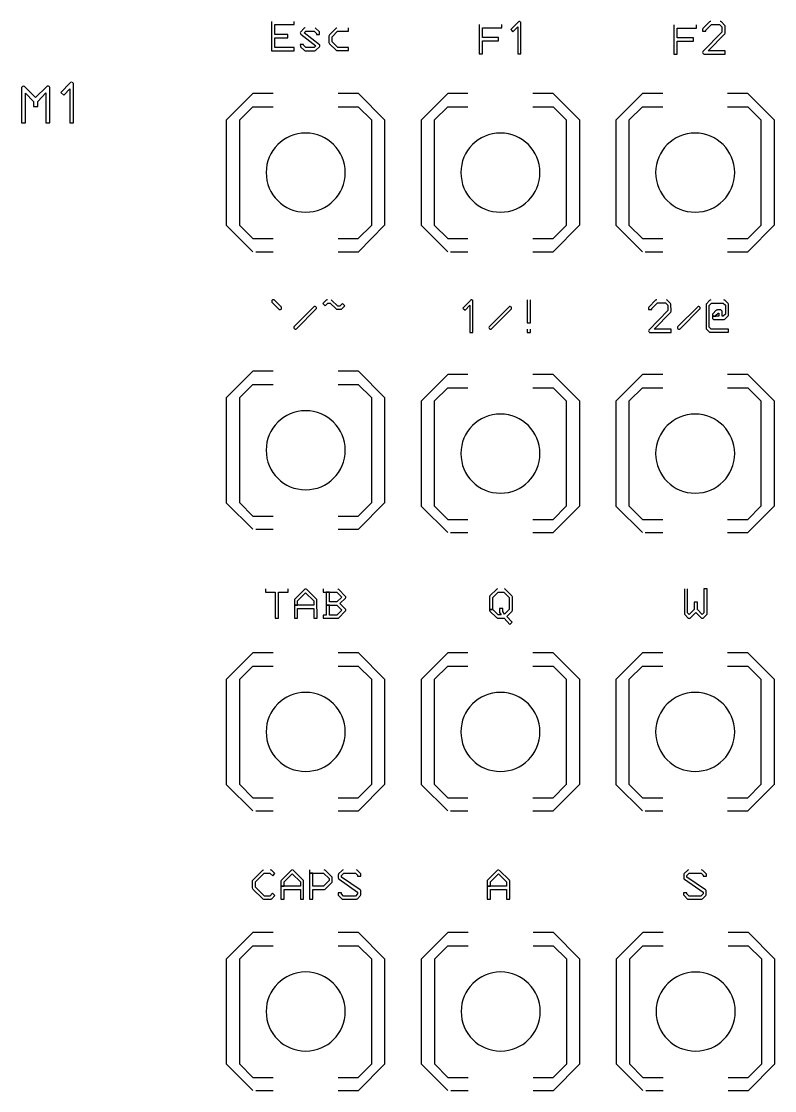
# Model space of a CAD drawing. Extents: x -0.05 to 4.6, y -0.5 to 2.47.
# Drawn here: x -0.055 to 1.072, y 0.873 to 2.472 of the extents above; entities that cross this region are included whole.
import ezdxf

# ---------------------------------------------------------------- set-up
doc = ezdxf.new("R2010")
doc.units = 0
doc.layers.add('gto', color=1, linetype='CONTINUOUS')

msp = doc.modelspace()

# ---------------------------------------------------------------- linework, layer by layer
at = {"layer": 'gto', "color": 1}
for points in [[(0.31956, 2.4716), (0.31956, 2.4277), (0.35336, 2.4277), (0.35336, 2.4325), (0.32446, 2.4325), (0.32446, 2.4472), (0.34366, 2.4472), (0.34366, 2.4521), (0.32446, 2.4521), (0.32446, 2.4667), (0.35336, 2.4667), (0.35336, 2.4716)], [(0.36966, 2.4619), (0.36918, 2.46186), (0.36834, 2.46146), (0.362819, 2.4557), (0.36258, 2.45526), (0.36246, 2.4543), (0.36278, 2.45326), (0.36336, 2.4525), (0.38566, 2.4349), (0.38326, 2.4325), (0.37076, 2.4325), (0.36726, 2.436), (0.36726, 2.4372), (0.36246, 2.4372), (0.3625, 2.43448), (0.36286, 2.43358), (0.36316, 2.4332), (0.36806, 2.4284), (0.36888, 2.42788), (0.36976, 2.4277), (0.384159, 2.4277), (0.38508, 2.42788), (0.38586, 2.4284), (0.39122, 2.43378), (0.39162, 2.43468), (0.391599, 2.43574), (0.39144, 2.4362), (0.39116, 2.43664), (0.368459, 2.4547), (0.37076, 2.4571), (0.38306, 2.4571), (0.38656, 2.4535), (0.38656, 2.452), (0.39136, 2.452), (0.39132, 2.45506), (0.39098, 2.4559), (0.39066, 2.4563), (0.3853, 2.46146), (0.3845, 2.46186)], [(0.41726, 2.4618), (0.41642, 2.46164), (0.416019, 2.46142), (0.40606, 2.4514), (0.40546, 2.45064), (0.40526, 2.4497), (0.40526, 2.4399), (0.40546, 2.43898), (0.40606, 2.4382), (0.41586, 2.4285), (0.41658, 2.42806), (0.41756, 2.4279), (0.43446, 2.4279), (0.43446, 2.4325), (0.418459, 2.4325), (0.41006, 2.4408), (0.41006, 2.4487), (0.41826, 2.4571), (0.43446, 2.4571), (0.43446, 2.4618)], [(0.62992, 2.4667), (0.62992, 2.4229), (0.63482, 2.4229), (0.63482, 2.4424), (0.65892, 2.4424), (0.65892, 2.4473), (0.63482, 2.4473), (0.63482, 2.4619), (0.66372, 2.4619), (0.66372, 2.4667)], [(0.68972, 2.4716), (0.68932, 2.47156), (0.68852, 2.47116), (0.67702, 2.4593), (0.68042, 2.4562), (0.68752, 2.4635), (0.68752, 2.4229), (0.69212, 2.4229), (0.69212, 2.4692), (0.692039, 2.4699), (0.69174, 2.47048), (0.69128, 2.47096), (0.69034, 2.47144)], [(0.92112, 2.4665), (0.92112, 2.4227), (0.92592, 2.4227), (0.92592, 2.4422), (0.95012, 2.4422), (0.95012, 2.4471), (0.92592, 2.4471), (0.92592, 2.4617), (0.95492, 2.4617), (0.95492, 2.4665)], [(0.97602, 2.4716), (0.97514, 2.47144), (0.97432, 2.4709), (0.96438, 2.46074), (0.96412, 2.46034), (0.96392, 2.4594), (0.96392, 2.4569), (0.96872, 2.4569), (0.96872, 2.4585), (0.97712, 2.4668), (0.98922, 2.4668), (0.99272, 2.4633), (0.99272, 2.4553), (0.96438, 2.42644), (0.96412, 2.42604), (0.96392, 2.4251), (0.96412, 2.42418), (0.96472, 2.4234), (0.96548, 2.42288), (0.96632, 2.4227), (0.99752, 2.4227), (0.99752, 2.4275), (0.97222, 2.4275), (0.99708, 2.45298), (0.99748, 2.45382), (0.99748, 2.46478), (0.99708, 2.46564), (0.991919, 2.4709), (0.9911, 2.47144), (0.99022, 2.4716)], [(-0.05158, 2.37474), (-0.0521, 2.37466), (-0.05268, 2.37444), (-0.05352, 2.37396), (-0.0541, 2.37334), (-0.05446, 2.37256), (-0.05458, 2.37164), (-0.05458, 2.31994), (-0.04858, 2.31994), (-0.04858, 2.36444), (-0.03628, 2.35204), (-0.03628, 2.34444), (-0.030179, 2.34444), (-0.030179, 2.35204), (-0.01798, 2.36464), (-0.01798, 2.31994), (-0.01198, 2.31994), (-0.01198, 2.37184), (-0.0121, 2.3728), (-0.01246, 2.37362), (-0.01306, 2.37426), (-0.013879, 2.37474), (-0.0156, 2.37468), (-0.01616, 2.37454), (-0.01666, 2.37428), (-0.01708, 2.37394), (-0.03338, 2.35764), (-0.04948, 2.37374), (-0.05, 2.37418), (-0.0505, 2.37448), (-0.05104, 2.37468)], [(0.02052, 2.38084), (0.020019, 2.38078), (0.01902, 2.38028), (0.01852, 2.37984), (0.00462, 2.36544), (0.00882, 2.36154), (0.01772, 2.37074), (0.01772, 2.31994), (0.02342, 2.31994), (0.02342, 2.37784), (0.0233, 2.37868), (0.02296, 2.37938), (0.0224, 2.37998), (0.02124, 2.38062)], [(0.252314, 2.186384), (0.252314, 2.324284), (0.291714, 2.363584)], [(0.321944, 2.363584), (0.291714, 2.363584)], [(0.449214, 2.363584), (0.418885, 2.363584)], [(0.449214, 2.363584), (0.488514, 2.324284), (0.488514, 2.166784), (0.449214, 2.127384)], [(0.543467, 2.186384), (0.543467, 2.324284), (0.582866, 2.363584)], [(0.613096, 2.363584), (0.582866, 2.363584)], [(0.740366, 2.363584), (0.710037, 2.363584)], [(0.740366, 2.363584), (0.779666, 2.324284), (0.779666, 2.166784), (0.740366, 2.127384)], [(0.834623, 2.186384), (0.834623, 2.324284), (0.874023, 2.363584)], [(0.904254, 2.363584), (0.874023, 2.363584)], [(1.031523, 2.363584), (1.001193, 2.363584)], [(1.031523, 2.363584), (1.070824, 2.324284), (1.070824, 2.166784), (1.031523, 2.127384)], [(0.271989, 2.166744), (0.271989, 2.324224), (0.291674, 2.343909)], [(0.291674, 2.343909), (0.321944, 2.343909)], [(0.418885, 2.343909), (0.449155, 2.343909)], [(0.449155, 2.343909), (0.46884, 2.324224), (0.46884, 2.166744), (0.449155, 2.147059)], [(0.563141, 2.166744), (0.563141, 2.324224), (0.582826, 2.343909)], [(0.582826, 2.343909), (0.613096, 2.343909)], [(0.710037, 2.343909), (0.740306, 2.343909)], [(0.740306, 2.343909), (0.759992, 2.324224), (0.759992, 2.166744), (0.740306, 2.147059)], [(0.854299, 2.166744), (0.854299, 2.324224), (0.873984, 2.343909)], [(0.873984, 2.343909), (0.904254, 2.343909)], [(1.001193, 2.343909), (1.031463, 2.343909)], [(1.031463, 2.343909), (1.051148, 2.324224), (1.051148, 2.166744), (1.031463, 2.147059)], [(0.291714, 2.127384), (0.252314, 2.166684), (0.252314, 2.186384)], [(0.582866, 2.127384), (0.543467, 2.166684), (0.543467, 2.186384)], [(0.874023, 2.127384), (0.834623, 2.166684), (0.834623, 2.186384)], [(0.291674, 2.147059), (0.271989, 2.166744)], [(0.582826, 2.147059), (0.563141, 2.166744)], [(0.873984, 2.147059), (0.854299, 2.166744)], [(0.291674, 2.147059), (0.321944, 2.147059)], [(0.418885, 2.147059), (0.449155, 2.147059)], [(0.582826, 2.147059), (0.613096, 2.147059)], [(0.710037, 2.147059), (0.740306, 2.147059)], [(0.873984, 2.147059), (0.904254, 2.147059)], [(1.001193, 2.147059), (1.031463, 2.147059)], [(0.295914, 2.127384), (0.321944, 2.127384)], [(0.418885, 2.127384), (0.449214, 2.127384)], [(0.587066, 2.127384), (0.613096, 2.127384)], [(0.710037, 2.127384), (0.740366, 2.127384)], [(0.878224, 2.127384), (0.904254, 2.127384)], [(1.001193, 2.127384), (1.031523, 2.127384)], [(0.32206, 2.05554), (0.321079, 2.05538), (0.32036, 2.05494), (0.31984, 2.05422), (0.3197, 2.05376), (0.3197, 2.05272), (0.32006, 2.05186), (0.33036, 2.04154), (0.331079, 2.04108), (0.33206, 2.04094), (0.33304, 2.04108), (0.33376, 2.04154), (0.33408, 2.041879), (0.33442, 2.04278), (0.33442, 2.04382), (0.33408, 2.04462), (0.32344, 2.0552), (0.32258, 2.0555)], [(0.40286, 2.05544), (0.40196, 2.05524), (0.40132, 2.05488), (0.39636, 2.04994), (0.39966, 2.04654), (0.40376, 2.05064), (0.40706, 2.05064), (0.415959, 2.041759), (0.41656, 2.041339), (0.41706, 2.04124), (0.42316, 2.041279), (0.42366, 2.04144), (0.42404, 2.04166), (0.42886, 2.04654), (0.42556, 2.04984), (0.421659, 2.04604), (0.418459, 2.04604), (0.4093, 2.05504), (0.4085, 2.0554)], [(0.61828, 2.05544), (0.61748, 2.05524), (0.61668, 2.05464), (0.60558, 2.04314), (0.60888, 2.04004), (0.61608, 2.04734), (0.61608, 2.00674), (0.62058, 2.00674), (0.62058, 2.05304), (0.6205, 2.0537), (0.62024, 2.054259), (0.6198, 2.05474), (0.61886, 2.05526)], [(0.70148, 2.05554), (0.70148, 2.02124), (0.70638, 2.02124), (0.70638, 2.05554)], [(0.8953, 2.05554), (0.89482, 2.0555), (0.89398, 2.05514), (0.8936, 2.05484), (0.8839, 2.04504), (0.883379, 2.044259), (0.883199, 2.04334), (0.883199, 2.04084), (0.888, 2.04084), (0.888, 2.04244), (0.8963, 2.05074), (0.9085, 2.05074), (0.9119, 2.04724), (0.9119, 2.03924), (0.8839, 2.01074), (0.883379, 2.00996), (0.883199, 2.00904), (0.883379, 2.0081), (0.8839, 2.00734), (0.88468, 2.0068), (0.8856, 2.006639), (0.9167, 2.006639), (0.9167, 2.01144), (0.8914, 2.01144), (0.91632, 2.0369), (0.91654, 2.0373), (0.9167, 2.03824), (0.91666, 2.04872), (0.91654, 2.04916), (0.916, 2.04994), (0.91074, 2.05514), (0.90988, 2.0555)], [(0.9762, 2.05524), (0.9752, 2.05504), (0.9744, 2.05444), (0.969599, 2.04964), (0.96916, 2.04894), (0.969, 2.04804), (0.96904, 2.01312), (0.96934, 2.01226), (0.97438, 2.00722), (0.9748, 2.007), (0.9758, 2.00684), (1.0025, 2.00684), (1.0025, 2.011639), (0.9767, 2.011639), (0.9738, 2.01464), (0.9738, 2.04704), (0.977099, 2.05044), (0.9948, 2.05044), (0.998, 2.04724), (0.998, 2.03404), (0.9949, 2.03084), (0.993, 2.03084), (0.99296, 2.0385), (0.99284, 2.03894), (0.9923, 2.03964), (0.99154, 2.04016), (0.99108, 2.0403), (0.986, 2.04034), (0.98496, 2.04018), (0.984539, 2.04), (0.9842, 2.03974), (0.9791, 2.0345), (0.97888, 2.034139), (0.9787, 2.03324), (0.9787, 2.03084), (0.9835, 2.03084), (0.9835, 2.03224), (0.987, 2.03564), (0.988199, 2.03564), (0.988199, 2.03094), (0.9835, 2.03084), (0.9787, 2.03084), (0.9787, 2.02844), (0.97888, 2.02758), (0.9794, 2.02684), (0.98024, 2.02624), (0.98066, 2.02608), (0.99638, 2.02608), (0.99724, 2.02648), (1.0022, 2.031339), (1.00266, 2.0321), (1.0028, 2.03304), (1.00276, 2.04866), (1.00266, 2.0491), (1.0022, 2.04984), (0.99714, 2.05478), (0.99674, 2.05504), (0.9958, 2.05524)], [(0.38436, 2.04554), (0.38384, 2.0455), (0.38338, 2.04536), (0.38266, 2.04484), (0.353459, 2.01564), (0.352939, 2.01486), (0.3528, 2.01442), (0.3528, 2.01346), (0.35316, 2.0126), (0.35384, 2.01192), (0.35468, 2.011579), (0.3556, 2.011579), (0.35646, 2.01192), (0.35686, 2.01224), (0.38638, 2.0418), (0.386719, 2.04266), (0.386719, 2.04366), (0.38638, 2.0445), (0.38566, 2.04514), (0.384799, 2.0455)], [(0.67608, 2.04554), (0.67558, 2.0455), (0.67514, 2.04536), (0.67478, 2.04514), (0.64528, 2.01564), (0.64468, 2.0148), (0.644479, 2.01394), (0.64468, 2.013), (0.64528, 2.01224), (0.645639, 2.01192), (0.64644, 2.011579), (0.64736, 2.011579), (0.6478, 2.011699), (0.64822, 2.01192), (0.6781, 2.041759), (0.678439, 2.04262), (0.678439, 2.04366), (0.6781, 2.0445), (0.67742, 2.04514), (0.67656, 2.0455)], [(0.958, 2.04544), (0.95748, 2.0454), (0.95664, 2.04504), (0.927099, 2.01554), (0.92658, 2.01476), (0.9264, 2.013839), (0.92658, 2.0129), (0.927099, 2.01214), (0.92788, 2.0116), (0.9288, 2.01144), (0.92974, 2.0116), (0.93014, 2.011819), (0.96002, 2.041699), (0.96024, 2.0421), (0.9604, 2.04304), (0.96024, 2.044), (0.96002, 2.0444), (0.95934, 2.04504), (0.95848, 2.0454)], [(0.70148, 2.011639), (0.70148, 2.00674), (0.70648, 2.00674), (0.70648, 2.011639)], [(0.252312, 1.771384), (0.252312, 1.909284), (0.291712, 1.948584)], [(0.321943, 1.948584), (0.291712, 1.948584)], [(0.449212, 1.948584), (0.418882, 1.948584)], [(0.449212, 1.948584), (0.488512, 1.909284), (0.488512, 1.751784), (0.449212, 1.712384)], [(0.543464, 1.766384), (0.543464, 1.904284), (0.582865, 1.943584)], [(0.613094, 1.943584), (0.582865, 1.943584)], [(0.740365, 1.943584), (0.710034, 1.943584)], [(0.740365, 1.943584), (0.779664, 1.904284), (0.779664, 1.746784), (0.740365, 1.707384)], [(0.834623, 1.766384), (0.834623, 1.904284), (0.874023, 1.943584)], [(0.904254, 1.943584), (0.874023, 1.943584)], [(1.031523, 1.943584), (1.001193, 1.943584)], [(1.031523, 1.943584), (1.070824, 1.904284), (1.070824, 1.746784), (1.031523, 1.707384)], [(0.271988, 1.751744), (0.271988, 1.909224), (0.291673, 1.928909)], [(0.291673, 1.928909), (0.321943, 1.928909)], [(0.418882, 1.928909), (0.449152, 1.928909)], [(0.449152, 1.928909), (0.468837, 1.909224), (0.468837, 1.751744), (0.449152, 1.732059)], [(0.563139, 1.746744), (0.563139, 1.904224), (0.582824, 1.923909)], [(0.582824, 1.923909), (0.613094, 1.923909)], [(0.710034, 1.923909), (0.740304, 1.923909)], [(0.740304, 1.923909), (0.759989, 1.904224), (0.759989, 1.746744), (0.740304, 1.727059)], [(0.854299, 1.746744), (0.854299, 1.904224), (0.873984, 1.923909)], [(0.873984, 1.923909), (0.904254, 1.923909)], [(1.001193, 1.923909), (1.031463, 1.923909)], [(1.031463, 1.923909), (1.051148, 1.904224), (1.051148, 1.746744), (1.031463, 1.727059)], [(0.291712, 1.712384), (0.252312, 1.751684), (0.252312, 1.771384)], [(0.582865, 1.707384), (0.543464, 1.746684), (0.543464, 1.766384)], [(0.874023, 1.707384), (0.834623, 1.746684), (0.834623, 1.766384)], [(0.291673, 1.732059), (0.271988, 1.751744)], [(0.582824, 1.727059), (0.563139, 1.746744)], [(0.873984, 1.727059), (0.854299, 1.746744)], [(0.291673, 1.732059), (0.321943, 1.732059)], [(0.418882, 1.732059), (0.449152, 1.732059)], [(0.582824, 1.727059), (0.613094, 1.727059)], [(0.710034, 1.727059), (0.740304, 1.727059)], [(0.873984, 1.727059), (0.904254, 1.727059)], [(1.001193, 1.727059), (1.031463, 1.727059)], [(0.295913, 1.712384), (0.321943, 1.712384)], [(0.418882, 1.712384), (0.449212, 1.712384)], [(0.587065, 1.707384), (0.613094, 1.707384)], [(0.710034, 1.707384), (0.740365, 1.707384)], [(0.878224, 1.707384), (0.904254, 1.707384)], [(1.001193, 1.707384), (1.031523, 1.707384)], [(0.31042, 1.62322), (0.31042, 1.61842), (0.32502, 1.61842), (0.32502, 1.57942), (0.32992, 1.57942), (0.32992, 1.61842), (0.34452, 1.61842), (0.34452, 1.62322)], [(0.370319, 1.62322), (0.36942, 1.62304), (0.36872, 1.62252), (0.35396, 1.60764), (0.35356, 1.60684), (0.353519, 1.59892), (0.35832, 1.59892), (0.35832, 1.60542), (0.370319, 1.61752), (0.38262, 1.60532), (0.38262, 1.59892), (0.353519, 1.59892), (0.353519, 1.57942), (0.35832, 1.57942), (0.35832, 1.594019), (0.38262, 1.594019), (0.38262, 1.57942), (0.38742, 1.57942), (0.38738, 1.6068), (0.38702, 1.60764), (0.386719, 1.60802), (0.37212, 1.62252), (0.37132, 1.62304)], [(0.39642, 1.62322), (0.39642, 1.61852), (0.41722, 1.61852), (0.42452, 1.61102), (0.41712, 1.60382), (0.40622, 1.60382), (0.40622, 1.61852), (0.40132, 1.61852), (0.40132, 1.59892), (0.41712, 1.59892), (0.42452, 1.59172), (0.41712, 1.58422), (0.40622, 1.58422), (0.40622, 1.59892), (0.40132, 1.59892), (0.40132, 1.58422), (0.39642, 1.58422), (0.39642, 1.57942), (0.4186, 1.57946), (0.41904, 1.57958), (0.41946, 1.5798), (0.42988, 1.59048), (0.43028, 1.59138), (0.43028, 1.59234), (0.42988, 1.59314), (0.42152, 1.60142), (0.42988, 1.60958), (0.43028, 1.61048), (0.43028, 1.61148), (0.43014, 1.61192), (0.42962, 1.61262), (0.42002, 1.62262), (0.41914, 1.62306), (0.41832, 1.62322)], [(0.65746, 1.62322), (0.6565, 1.62306), (0.6561, 1.62288), (0.64586, 1.61274), (0.645639, 1.61232), (0.64546, 1.61132), (0.64546, 1.59262), (0.65028, 1.59262), (0.65028, 1.61042), (0.65846, 1.61852), (0.66666, 1.61852), (0.674659, 1.61022), (0.674659, 1.59252), (0.66766, 1.58542), (0.66506, 1.58952), (0.66506, 1.594019), (0.66028, 1.594019), (0.6603, 1.58852), (0.6605, 1.58792), (0.66266, 1.58442), (0.65846, 1.58442), (0.65028, 1.59262), (0.64546, 1.59262), (0.64552, 1.59112), (0.645639, 1.59068), (0.64586, 1.59028), (0.65586, 1.58042), (0.65662, 1.57982), (0.657039, 1.57966), (0.66706, 1.57962), (0.67568, 1.57022), (0.67916, 1.57342), (0.67106, 1.58212), (0.67908, 1.59018), (0.6793, 1.59058), (0.679479, 1.591519), (0.679479, 1.61122), (0.6793, 1.61206), (0.67876, 1.61282), (0.66936, 1.62262), (0.6686, 1.62306), (0.66766, 1.62322)], [(0.93666, 1.62322), (0.93666, 1.586519), (0.93684, 1.58564), (0.93738, 1.58482), (0.94254, 1.5797), (0.94294, 1.57948), (0.94386, 1.579319), (0.9448, 1.57948), (0.9452, 1.5797), (0.95356, 1.58802), (0.96208, 1.57976), (0.96292, 1.57936), (0.96378, 1.57936), (0.96462, 1.5797), (0.96506, 1.58002), (0.97028, 1.58518), (0.9705, 1.58558), (0.97068, 1.586519), (0.97068, 1.62322), (0.96586, 1.62322), (0.96586, 1.58762), (0.96336, 1.58522), (0.95606, 1.59242), (0.95606, 1.60362), (0.95126, 1.60362), (0.95126, 1.59252), (0.94386, 1.58522), (0.94136, 1.58752), (0.94136, 1.62322)], [(0.252314, 1.350381), (0.252314, 1.488281), (0.291714, 1.527581)], [(0.321944, 1.527581), (0.291714, 1.527581)], [(0.449214, 1.527581), (0.418885, 1.527581)], [(0.449214, 1.527581), (0.488514, 1.488281), (0.488514, 1.330781), (0.449214, 1.291381)], [(0.543468, 1.350381), (0.543468, 1.488281), (0.582869, 1.527581)], [(0.613099, 1.527581), (0.582869, 1.527581)], [(0.740369, 1.527581), (0.710038, 1.527581)], [(0.740369, 1.527581), (0.779668, 1.488282), (0.779668, 1.330781), (0.740369, 1.291381)], [(0.834623, 1.350381), (0.834623, 1.488281), (0.874022, 1.527581)], [(0.904252, 1.527581), (0.874022, 1.527581)], [(1.031523, 1.527581), (1.001192, 1.527581)], [(1.031523, 1.527581), (1.070823, 1.488282), (1.070823, 1.330781), (1.031522, 1.291381)], [(0.271989, 1.33074), (0.271989, 1.488222), (0.291673, 1.507906)], [(0.291673, 1.507906), (0.321945, 1.507906)], [(0.418883, 1.507906), (0.449155, 1.507906)], [(0.449155, 1.507906), (0.46884, 1.488222), (0.46884, 1.33074), (0.449155, 1.311056)], [(0.563144, 1.330741), (0.563144, 1.488222), (0.582829, 1.507907)], [(0.582829, 1.507907), (0.613099, 1.507906)], [(0.710038, 1.507907), (0.740309, 1.507906)], [(0.740309, 1.507906), (0.759993, 1.488222), (0.759994, 1.330741), (0.740309, 1.311056)], [(0.854299, 1.330741), (0.854297, 1.488222), (0.873982, 1.507907)], [(0.873982, 1.507907), (0.904254, 1.507906)], [(1.001192, 1.507907), (1.031463, 1.507906)], [(1.031463, 1.507906), (1.051147, 1.488222), (1.051148, 1.330741), (1.031463, 1.311056)], [(0.291714, 1.291381), (0.252314, 1.330681), (0.252314, 1.350381)], [(0.582869, 1.291381), (0.543468, 1.330681), (0.543468, 1.350381)], [(0.874022, 1.291381), (0.834623, 1.330681), (0.834623, 1.350381)], [(0.291673, 1.311056), (0.271989, 1.33074)], [(0.582829, 1.311057), (0.563144, 1.330741)], [(0.873982, 1.311057), (0.854299, 1.330741)], [(0.291673, 1.311056), (0.321945, 1.311056)], [(0.418883, 1.311056), (0.449155, 1.311056)], [(0.582829, 1.311057), (0.613099, 1.311056)], [(0.710038, 1.311057), (0.740309, 1.311056)], [(0.873982, 1.311057), (0.904254, 1.311056)], [(1.001192, 1.311057), (1.031463, 1.311056)], [(0.295914, 1.291381), (0.321944, 1.291381)], [(0.418885, 1.291381), (0.449214, 1.291381)], [(0.587069, 1.291381), (0.613099, 1.291381)], [(0.710038, 1.291381), (0.740369, 1.291381)], [(0.878224, 1.291381), (0.904254, 1.291381)], [(1.001193, 1.291381), (1.031522, 1.291381)], [(0.30766, 1.20322), (0.3067, 1.20306), (0.30596, 1.20262), (0.29126, 1.18802), (0.29082, 1.1873), (0.2907, 1.18688), (0.29068, 1.17632), (0.29084, 1.17538), (0.29136, 1.17462), (0.30646, 1.15986), (0.30726, 1.15946), (0.31786, 1.15942), (0.31882, 1.15958), (0.31926, 1.1598), (0.31966, 1.16012), (0.32448, 1.16522), (0.320959, 1.16862), (0.31686, 1.16422), (0.30868, 1.16422), (0.29546, 1.17732), (0.29546, 1.18542), (0.30856, 1.19852), (0.31686, 1.19852), (0.32118, 1.19442), (0.32448, 1.19782), (0.31956, 1.20272), (0.31884, 1.20308), (0.31786, 1.20322)], [(0.35028, 1.20322), (0.34936, 1.20304), (0.34868, 1.20252), (0.33426, 1.18802), (0.33374, 1.18726), (0.33356, 1.18642), (0.33356, 1.17892), (0.33836, 1.17892), (0.33836, 1.18542), (0.35036, 1.19752), (0.36256, 1.18532), (0.36256, 1.17892), (0.33356, 1.17892), (0.33356, 1.15942), (0.33828, 1.15942), (0.33828, 1.17402), (0.36256, 1.17402), (0.36256, 1.15942), (0.36738, 1.15942), (0.36734, 1.1868), (0.36704, 1.18764), (0.36676, 1.18802), (0.3517, 1.20282), (0.35126, 1.20304)], [(0.37618, 1.20322), (0.37618, 1.19842), (0.39726, 1.19842), (0.40546, 1.19042), (0.40546, 1.18732), (0.39716, 1.17892), (0.38118, 1.17892), (0.38118, 1.19842), (0.37618, 1.19842), (0.37618, 1.15932), (0.38118, 1.15932), (0.38118, 1.17402), (0.398579, 1.17406), (0.39942, 1.17446), (0.39988, 1.17482), (0.40984, 1.18504), (0.41014, 1.1859), (0.41016, 1.19152), (0.41, 1.19236), (0.40948, 1.19312), (0.39988, 1.20262), (0.39914, 1.20306), (0.39818, 1.20322)], [(0.42658, 1.20322), (0.42564, 1.20306), (0.42488, 1.20262), (0.41972, 1.19734), (0.41932, 1.1965), (0.41926, 1.19602), (0.41926, 1.19122), (0.41934, 1.19064), (0.41954, 1.19012), (0.41988, 1.18964), (0.42036, 1.18922), (0.44818, 1.17022), (0.44818, 1.16772), (0.44496, 1.16422), (0.42726, 1.16422), (0.42386, 1.16762), (0.42386, 1.16912), (0.41908, 1.16912), (0.41912, 1.16612), (0.41924, 1.16568), (0.41976, 1.1649), (0.42504, 1.1597), (0.425439, 1.15948), (0.42636, 1.15932), (0.44648, 1.15936), (0.44732, 1.15982), (0.44778, 1.16022), (0.45238, 1.16522), (0.452819, 1.16602), (0.452939, 1.1664), (0.45296, 1.17152), (0.4529, 1.17212), (0.45272, 1.17266), (0.4524, 1.17312), (0.45198, 1.17352), (0.42408, 1.19252), (0.42408, 1.19512), (0.42756, 1.19852), (0.44516, 1.19852), (0.44818, 1.19532), (0.44818, 1.19372), (0.45318, 1.19372), (0.45318, 1.19632), (0.453, 1.19718), (0.45246, 1.19802), (0.44744, 1.20288), (0.44658, 1.20318)], [(0.65856, 1.20322), (0.65766, 1.20304), (0.656979, 1.20252), (0.64256, 1.18802), (0.642039, 1.18726), (0.64186, 1.18642), (0.64186, 1.17892), (0.64666, 1.17892), (0.64666, 1.18542), (0.65868, 1.19752), (0.67086, 1.18532), (0.67086, 1.17892), (0.64186, 1.17892), (0.64186, 1.15942), (0.64658, 1.15942), (0.64658, 1.17402), (0.67086, 1.17402), (0.67086, 1.15942), (0.67568, 1.15942), (0.675639, 1.1868), (0.67534, 1.18764), (0.67506, 1.18802), (0.66, 1.20282), (0.65956, 1.20304)], [(0.94296, 1.20322), (0.942039, 1.20306), (0.94126, 1.20262), (0.93636, 1.19772), (0.93584, 1.19694), (0.935699, 1.1965), (0.93566, 1.19122), (0.93572, 1.19064), (0.935939, 1.19012), (0.93628, 1.18964), (0.93676, 1.18922), (0.96456, 1.17022), (0.96456, 1.16772), (0.96136, 1.16422), (0.94366, 1.16422), (0.94026, 1.16762), (0.94026, 1.16912), (0.93546, 1.16912), (0.9355, 1.16612), (0.93586, 1.16528), (0.93616, 1.1649), (0.94142, 1.1597), (0.94184, 1.15948), (0.94276, 1.15932), (0.9628, 1.15936), (0.96372, 1.15982), (0.96876, 1.16522), (0.96922, 1.16602), (0.96936, 1.16682), (0.96936, 1.17152), (0.9693, 1.17212), (0.96912, 1.17266), (0.9688, 1.17312), (0.96836, 1.17352), (0.94046, 1.19252), (0.94046, 1.19512), (0.94396, 1.19852), (0.96156, 1.19852), (0.96456, 1.19532), (0.96456, 1.19372), (0.96956, 1.19372), (0.96952, 1.19676), (0.96912, 1.1976), (0.96416, 1.20262), (0.963439, 1.20306), (0.96246, 1.20322)], [(0.252313, 0.932382), (0.252313, 1.070282), (0.291714, 1.109582)], [(0.321943, 1.109582), (0.291714, 1.109582)], [(0.449214, 1.109582), (0.418883, 1.109582)], [(0.449214, 1.109582), (0.488513, 1.070282), (0.488513, 0.912782), (0.449214, 0.873382)], [(0.54385, 0.932382), (0.54385, 1.070282), (0.583251, 1.109582)], [(0.613481, 1.109582), (0.583251, 1.109582)], [(0.740752, 1.109582), (0.71042, 1.109582)], [(0.740752, 1.109582), (0.78005, 1.070283), (0.78005, 0.912782), (0.740751, 0.873382)], [(0.835387, 0.932382), (0.835387, 1.070282), (0.874787, 1.109582)], [(0.905018, 1.109582), (0.874787, 1.109582)], [(1.032289, 1.109582), (1.001957, 1.109582)], [(1.032289, 1.109582), (1.071588, 1.070283), (1.071588, 0.912782), (1.032287, 0.873382)], [(0.271988, 0.912741), (0.271988, 1.070223), (0.291673, 1.089907)], [(0.291673, 1.089907), (0.321944, 1.089907)], [(0.418882, 1.089907), (0.449155, 1.089907)], [(0.449155, 1.089907), (0.468838, 1.070223), (0.468838, 0.912741), (0.449155, 0.893057)], [(0.563526, 0.912742), (0.563526, 1.070223), (0.583211, 1.089908)], [(0.583211, 1.089908), (0.613481, 1.089907)], [(0.71042, 1.089908), (0.740691, 1.089907)], [(0.740691, 1.089907), (0.760375, 1.070223), (0.760376, 0.912742), (0.740691, 0.893057)], [(0.855064, 0.912742), (0.855063, 1.070223), (0.874747, 1.089908)], [(0.874747, 1.089908), (0.905019, 1.089907)], [(1.001957, 1.089908), (1.032228, 1.089907)], [(1.032228, 1.089907), (1.051912, 1.070223), (1.051913, 0.912742), (1.032228, 0.893057)], [(0.291714, 0.873382), (0.252313, 0.912681), (0.252313, 0.932382)], [(0.583251, 0.873382), (0.54385, 0.912681), (0.54385, 0.932382)], [(0.874787, 0.873382), (0.835387, 0.912681), (0.835387, 0.932382)], [(0.291673, 0.893057), (0.271988, 0.912741)], [(0.583211, 0.893058), (0.563526, 0.912742)], [(0.874747, 0.893058), (0.855064, 0.912742)], [(0.291673, 0.893057), (0.321944, 0.893057)], [(0.418882, 0.893057), (0.449155, 0.893057)], [(0.583211, 0.893058), (0.613481, 0.893057)], [(0.71042, 0.893058), (0.740691, 0.893057)], [(0.874747, 0.893058), (0.905019, 0.893057)], [(1.001957, 0.893058), (1.032228, 0.893057)], [(0.295914, 0.873382), (0.321943, 0.873382)], [(0.418883, 0.873382), (0.449214, 0.873382)], [(0.587451, 0.873382), (0.613481, 0.873382)], [(0.71042, 0.873382), (0.740751, 0.873382)], [(0.878989, 0.873382), (0.905019, 0.873382)], [(1.001958, 0.873382), (1.032287, 0.873382)]]:
    msp.add_lwpolyline(points, dxfattribs=at)
for points in [[(0.4296, 2.24556), (0.4296, 2.24556), (0.4296, 2.24556, 1), (0.31136, 2.24556), (0.31136, 2.24556), (0.31136, 2.24556, 1), (0.4296, 2.24556), (0.4296, 2.24556)], [(0.72075, 2.24556), (0.72075, 2.24556), (0.72075, 2.24556, 1), (0.60251, 2.24556), (0.60251, 2.24556), (0.60251, 2.24556, 1), (0.72075, 2.24556), (0.72075, 2.24556)], [(1.0119, 2.24556), (1.0119, 2.24556), (1.0119, 2.24556, 1), (0.89366, 2.24556), (0.89366, 2.24556), (0.89366, 2.24556, 1), (1.0119, 2.24556), (1.0119, 2.24556)], [(0.42959, 1.83056), (0.42959, 1.83056), (0.42959, 1.83056, 1), (0.31135, 1.83056), (0.31135, 1.83056), (0.31135, 1.83056, 1), (0.42959, 1.83056), (0.42959, 1.83056)], [(0.72074, 1.82556), (0.72074, 1.82556), (0.72074, 1.82556, 1), (0.6025, 1.82556), (0.6025, 1.82556), (0.6025, 1.82556, 1), (0.72074, 1.82556), (0.72074, 1.82556)], [(1.01191, 1.82556), (1.01191, 1.82556), (1.01191, 1.82556, 1), (0.89367, 1.82556), (0.89367, 1.82556), (0.89367, 1.82556, 1), (1.01191, 1.82556), (1.01191, 1.82556)], [(0.42959, 1.40957), (0.42959, 1.40957), (0.42959, 1.40957, 1), (0.31135, 1.40957), (0.31135, 1.40957), (0.31135, 1.40957, 1), (0.42959, 1.40957), (0.42959, 1.40957)], [(0.72076, 1.40957), (0.72076, 1.40957), (0.72076, 1.40957, 1), (0.60252, 1.40957), (0.60252, 1.40957), (0.60252, 1.40957, 1), (0.72076, 1.40957), (0.72076, 1.40957)], [(1.01191, 1.40955), (1.01191, 1.40955), (1.01191, 1.40955, 1), (0.89367, 1.40955), (0.89367, 1.40955), (0.89367, 1.40955, 1), (1.01191, 1.40955), (1.01191, 1.40955)], [(0.42959, 0.99157), (0.42959, 0.99157), (0.42959, 0.99157, 1), (0.31135, 0.99157), (0.31135, 0.99157), (0.31135, 0.99157, 1), (0.42959, 0.99157), (0.42959, 0.99157)], [(0.72114, 0.99157), (0.72114, 0.99157), (0.72114, 0.99157, 1), (0.6029, 0.99157), (0.6029, 0.99157), (0.6029, 0.99157, 1), (0.72114, 0.99157), (0.72114, 0.99157)], [(1.01267, 0.99155), (1.01267, 0.99155), (1.01267, 0.99155, 1), (0.89443, 0.99155), (0.89443, 0.99155), (0.89443, 0.99155, 1), (1.01267, 0.99155), (1.01267, 0.99155)]]:
    msp.add_lwpolyline(points, format="xyb", dxfattribs=at)

doc.saveas('drawing.dxf')
